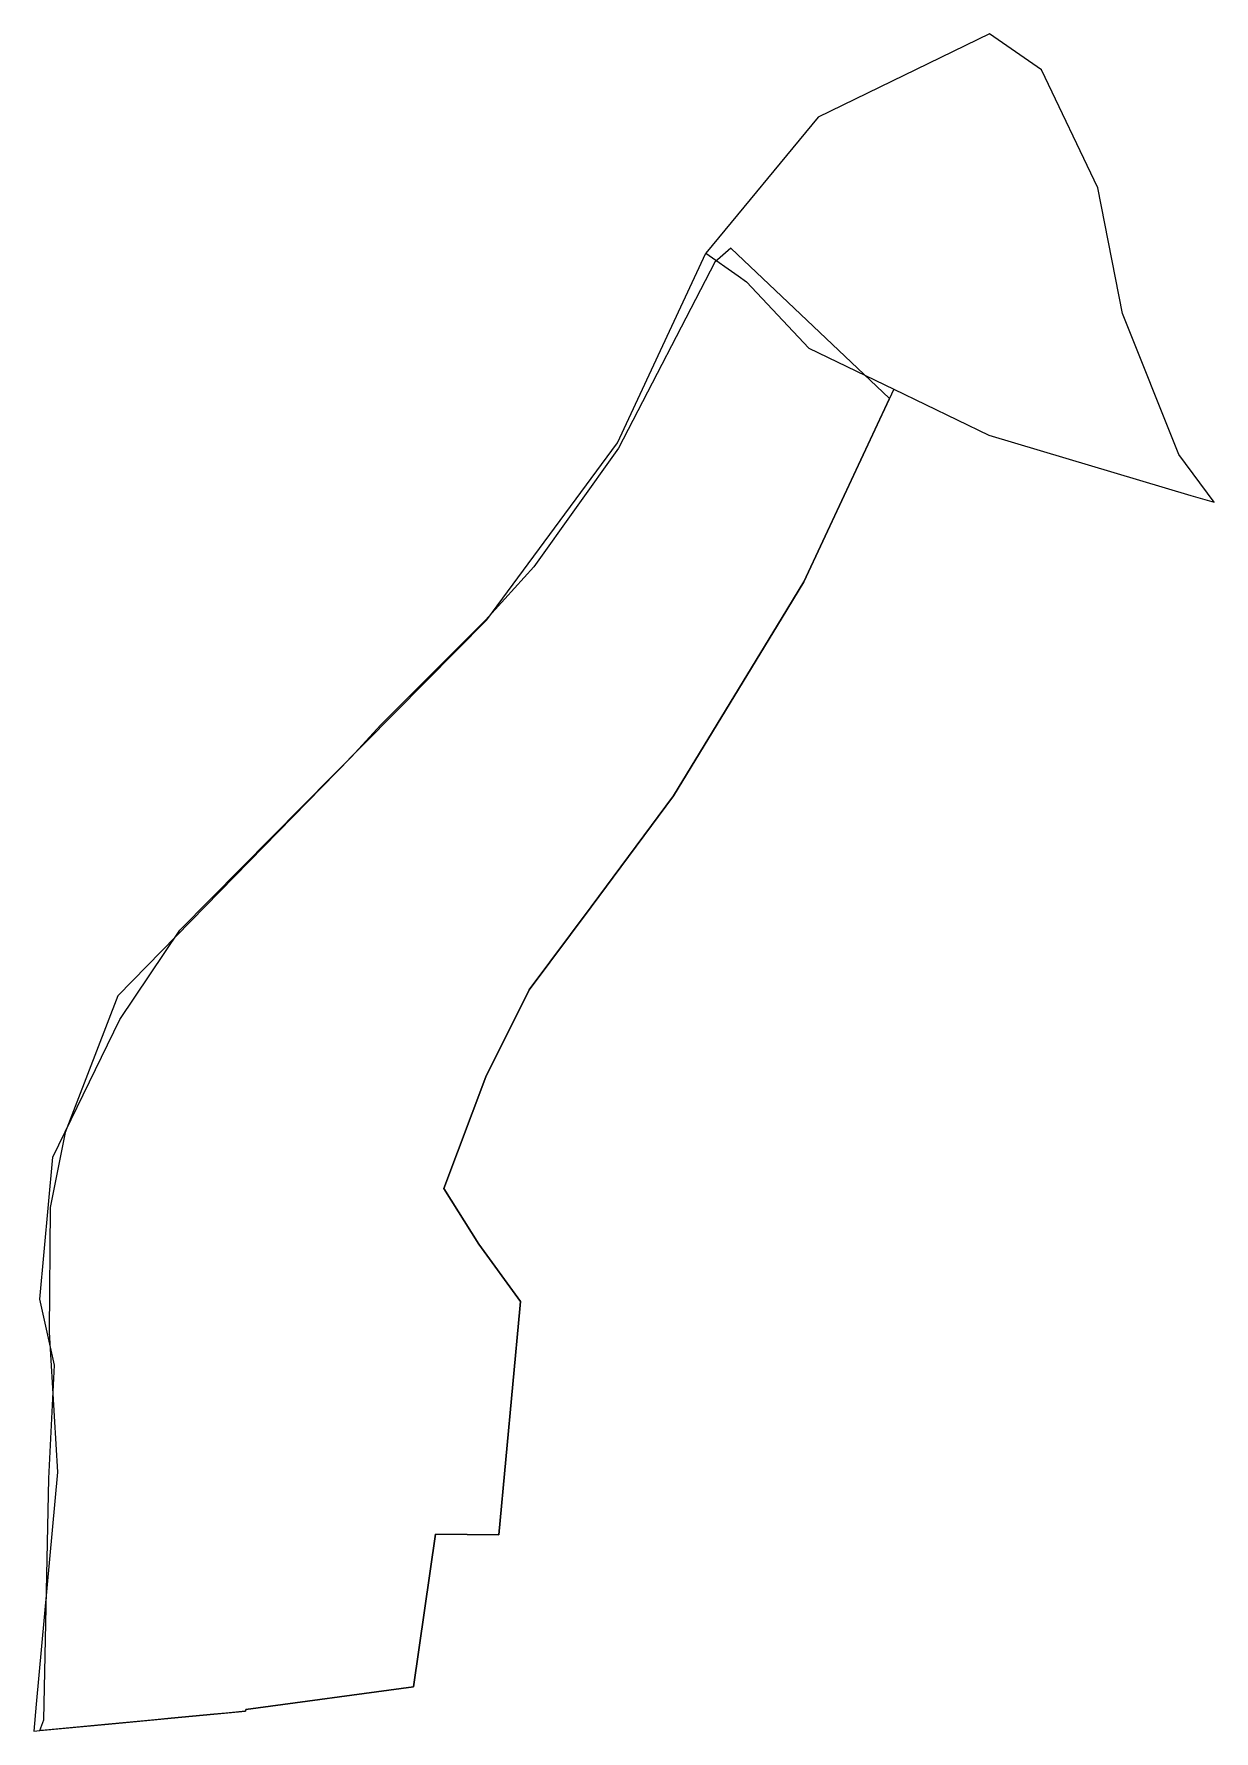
# Model space of a CAD drawing. Header units: metres. Extents: x 7507924 to 7509288, y 4690949 to 4691853.
# Drawn here: x 7507924.2 to 7508109.3, y 4691586.6 to 4691852.8 of the extents above; entities that cross this region are included whole.
import ezdxf

# ---------------------------------------------------------------- set-up
doc = ezdxf.new("R2010")
doc.units = ezdxf.units.M
for name, color, linetype, lineweight in [('parc e rregulluar', 1, 'Continuous', 0), ('Parc-Kojshi', 251, 'Continuous', 0), ('rregullimi 1', 1, 'Continuous', 0)]:
    doc.layers.add(name, color=color, linetype=linetype, lineweight=lineweight)
doc.layers.add('parc pa prek bashkuar', color=7, linetype='Continuous')

msp = doc.modelspace()

# ---------------------------------------------------------------- linework, layer by layer
at = {"layer": 'parc e rregulluar', "flags": 128}
msp.add_lwpolyline([(7507995.071, 4691689.203), (7508001.842, 4691702.862), (7508011.572, 4691715.911), (7508024.483, 4691733.31), (7508041.531, 4691761.259), (7508044.934, 4691766.838), (7508058.346, 4691795.621), (7508033.466, 4691819.187), (7508030.983, 4691816.984), (7508015.874, 4691787.806), (7508002.576, 4691769.183), (7507995.002, 4691760.816), (7507978.596, 4691744.409), (7507973.952, 4691739.379), (7507937.329, 4691701.935), (7507930.919, 4691685.276), (7507929.098, 4691680.49), (7507926.722, 4691668.729), (7507926.585, 4691649.165), (7507927.898, 4691627.22), (7507924.505, 4691590.866), (7507924.179, 4691586.641), (7507925.1, 4691586.725), (7507935.862, 4691587.714), (7507945.723, 4691588.643), (7507952.396, 4691589.275), (7507957.356, 4691589.741), (7507957.397, 4691590.046), (7507983.728, 4691593.577), (7507987.148, 4691617.505), (7507997.099, 4691617.397), (7508000.37, 4691652.827), (7508000.48, 4691654.025), (7507993.96, 4691662.975), (7507988.441, 4691671.694)], close=True, dxfattribs=at)
at = {"layer": 'parc pa prek bashkuar', "flags": 128}
msp.add_lwpolyline([(7507993.96, 4691662.975), (7508000.48, 4691654.025), (7508000.37, 4691652.827), (7507997.099, 4691617.397), (7507987.149, 4691617.505), (7507983.728, 4691593.577), (7507957.397, 4691590.046), (7507957.357, 4691589.74), (7507954.256, 4691589.451), (7507952.396, 4691589.275), (7507945.723, 4691588.642), (7507942.632, 4691588.351), (7507935.863, 4691587.714), (7507925.944, 4691586.779), (7507925.1, 4691586.725), (7507925.719, 4691588.42), (7507926.5, 4691626.238), (7507927.38, 4691643.998), (7507925.1, 4691654.368), (7507927.121, 4691676.637), (7507937.652, 4691698.245), (7507947.042, 4691712.234), (7507995.194, 4691760.91), (7508015.715, 4691788.648), (7508029.556, 4691818.396), (7508034.616, 4691814.816), (7508035.946, 4691813.886), (7508045.706, 4691803.466), (7508059.015, 4691797.056), (7508044.934, 4691766.838), (7508041.531, 4691761.259), (7508024.483, 4691733.31), (7508011.572, 4691715.911), (7508001.842, 4691702.862), (7507995.071, 4691689.203), (7507988.441, 4691671.694), (7507993.96, 4691662.975)], dxfattribs=at)
at = {"layer": 'Parc-Kojshi', "flags": 128}
msp.add_lwpolyline([(7508091.037, 4691828.653), (7508082.217, 4691847.143), (7508074.037, 4691852.763), (7508047.147, 4691839.734), (7508029.556, 4691818.396), (7508034.616, 4691814.816), (7508035.946, 4691813.886), (7508045.706, 4691803.466), (7508059.015, 4691797.056), (7508073.955, 4691789.855), (7508105.617, 4691780.41), (7508109.255, 4691779.325), (7508103.705, 4691786.834), (7508094.886, 4691808.934)], close=True, dxfattribs=at)
at = {"layer": 'rregullimi 1', "flags": 128}
msp.add_lwpolyline([(7508033.466, 4691819.187), (7508030.983, 4691816.984), (7508015.874, 4691787.806), (7508002.576, 4691769.183), (7507995.002, 4691760.816), (7507978.596, 4691744.409), (7507973.952, 4691739.379), (7507937.329, 4691701.935), (7507930.919, 4691685.276), (7507929.098, 4691680.49), (7507926.722, 4691668.729), (7507926.585, 4691649.165), (7507927.898, 4691627.22), (7507924.505, 4691590.866), (7507924.179, 4691586.641)], dxfattribs=at)

doc.saveas('drawing.dxf')
